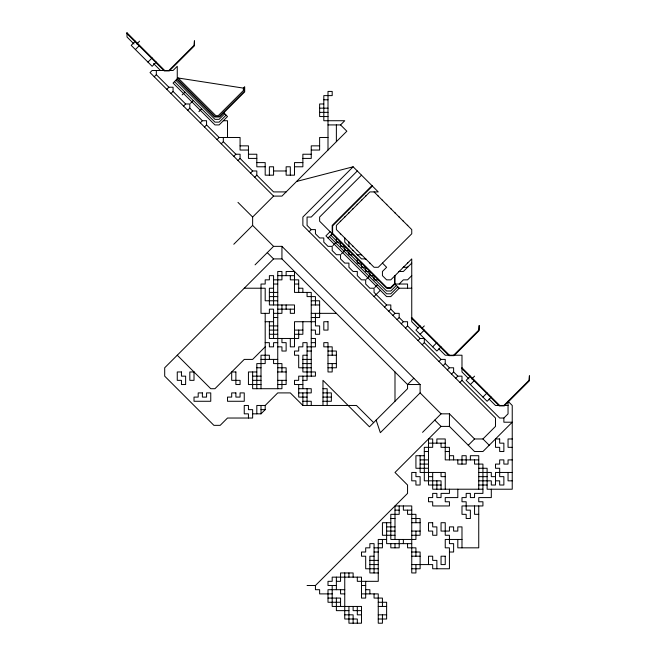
<?xml version="1.0" encoding="UTF-8"?>
<svg xmlns="http://www.w3.org/2000/svg" width="656" height="656" viewBox="0 0 656 656"><rect width="100%" height="100%" fill="white"/><g stroke="black" fill="none" stroke-linecap="round" stroke-linejoin="round"><path stroke-width="0.98" d="M164.697 70.487L127.01 32.8L126.575 33.235L164.262 70.922L169.322 70.922L194.447 45.797L194.447 40.738L194.012 45.362L168.887 70.487M135.39 41.172L131.2 45.362L152.135 66.297L156.325 62.107M136.784 43.968L139.572 41.172M135.39 49.553L139.572 45.362M147.953 62.107L152.135 57.925M154.234 76.768L156.325 74.669L156.325 70.487M166.788 89.331L168.887 87.232L173.069 87.232L173.069 91.422L185.632 103.984L189.822 103.984L189.822 108.166L202.384 120.729L206.566 120.729L206.566 124.919L219.129 137.481L240.071 137.481L240.071 150.044L248.444 150.044M176.825 79.294L214.512 116.981L219.571 116.981L244.688 91.856L244.688 86.797L243.384 88.109L178.129 77.99L173.069 83.05L214.947 124.919L219.129 124.919L227.509 116.547L223.319 112.356M170.978 93.513L173.069 91.422M182.147 94.907L184.935 92.119M183.541 106.075L185.632 103.984M190.519 103.287L193.307 100.491M187.731 110.265L189.822 108.166M198.891 111.659L201.687 108.871M200.293 122.828L202.384 120.729M204.475 127.01L206.566 124.919M224.713 113.75L219.129 119.335L214.947 119.335L175.865 80.253M226.107 115.153L219.129 122.131L214.947 122.131L174.471 81.647M217.038 139.572L219.129 137.481M221.228 143.762L223.319 141.671L223.319 137.481M233.79 156.325L235.881 154.234L240.071 154.234L240.071 158.416L252.634 170.978L256.816 170.978L256.816 175.168L273.568 191.913L286.131 191.913M237.972 160.507L240.071 158.416M250.535 173.069L252.634 170.978M254.725 177.259L256.816 175.168M328 124.919L340.562 124.919L344.753 120.729L323.81 120.729L323.81 95.612L332.19 95.612L332.19 91.422L328 91.422L328 150.044M376.15 420.119L380.341 432.681L420.119 392.903L420.119 384.531L281.941 246.353L273.568 246.353L252.634 225.41L252.634 217.038L273.568 196.103L281.941 196.103L346.844 131.2L340.562 124.919M233.79 244.253L252.634 225.41M255.061 264.852L273.568 246.353M374.068 191.913L411.747 229.6L411.747 233.79L378.25 267.287L374.059 267.287L336.372 229.6L336.372 225.41L369.877 191.913L378.241 191.913L353.125 166.788L302.875 217.038L302.875 225.41L495.493 418.028L495.493 426.4L482.931 438.962L474.55 438.962L449.434 413.838L441.053 413.838L420.119 392.903M357.307 170.978L311.247 217.038L307.065 217.038L307.065 225.41L311.247 229.6L315.438 229.6L315.438 233.79L319.628 237.972L323.81 237.972L323.81 242.162L328 246.353L332.19 246.353L332.19 250.535L336.372 254.725L340.562 254.725L340.562 258.907L344.753 263.097L348.935 263.097L348.935 267.287L353.125 271.469L357.307 271.469L357.307 275.659L361.497 279.85L365.687 279.85L365.687 284.032L369.869 288.222L374.059 288.222L374.059 292.412L386.622 304.966L390.812 304.966L390.812 309.156L394.994 313.347L399.184 313.347L399.184 317.529L403.366 321.719L407.556 321.719L407.556 325.909L420.119 338.471L424.309 338.471L424.309 342.653L441.053 359.406L445.244 359.406L445.244 363.588L449.434 367.778L453.616 367.778L453.616 371.968L457.806 376.15L461.988 376.15L461.988 380.341L499.675 418.028L503.865 418.028L508.047 413.838L508.047 401.275L512.238 405.465L512.238 489.212L487.113 489.212L487.113 468.269L478.741 468.269M420.119 384.531L407.556 384.531L281.941 258.907L273.568 258.907L164.697 367.778L164.697 376.15L213.897 425.35L220.178 425.35L227.509 418.028L252.634 418.028L252.634 409.647L248.444 409.647L248.444 405.465L244.253 405.465L244.253 413.838L248.444 413.838L248.444 418.028M361.497 175.168L319.628 217.038L319.628 221.228L386.622 288.222L390.812 288.222L394.994 284.032L407.556 284.032L407.556 288.222M309.156 231.691L311.247 229.6M371.968 185.632L332.19 225.41L332.19 233.79L328 237.972M372.403 186.066L332.625 225.853L332.625 233.347L387.056 287.787L390.369 287.787L394.559 283.597L394.559 276.094M330.091 231.691L325.909 235.881L386.622 296.594L390.812 296.594L399.184 288.222L411.747 288.222M332.887 245.647L335.675 242.859M341.259 254.028L344.047 251.232M265.188 346.844L252.634 359.406L244.253 359.406L214.947 388.713L210.756 388.713L177.259 355.216M366.384 279.153L369.172 276.356M374.756 287.525L377.553 284.729M256.816 413.838L256.816 405.465L265.188 405.465L277.75 392.903L290.313 392.903L302.875 405.465L356.47 405.465L373.641 422.628M374.059 296.594L380.341 290.313M252.634 413.838L261.006 413.838L265.188 409.647L265.188 405.465M411.747 263.097L403.366 271.469L399.184 271.469M396.388 285.434L390.812 291.01L386.622 291.01L330.788 235.184M399.184 284.032L403.366 279.85L407.556 279.85L411.747 275.659M397.79 286.828L390.812 293.806L386.622 293.806L329.394 236.578M384.531 307.065L386.622 304.966M388.713 311.247L390.812 309.156M392.903 315.438L394.994 313.347M397.093 319.628L399.184 317.529M401.275 323.81L403.366 321.719M405.465 328L407.556 325.909M420.119 325.909L415.929 330.091L436.871 351.034L441.053 346.844M422.21 328L424.309 325.909M420.119 334.281L424.309 330.091M418.028 340.562L420.119 338.471M422.21 344.753L424.309 342.653M432.681 346.844L436.871 342.653M413.838 378.25L407.556 384.531L407.556 388.713L369.451 426.818L322.973 380.341L322.973 405.465M438.962 361.497L441.053 359.406M443.153 365.687L445.244 363.588M453.616 355.216L478.741 330.091L479.175 325.466L479.175 330.534L454.05 355.65L448.991 355.65L411.312 317.971L411.747 317.529L449.434 355.216M447.335 369.869L449.434 367.778M451.525 374.059L453.616 371.968M455.707 378.25L457.806 376.15M459.897 382.432L461.988 380.341M470.368 376.15L466.178 380.341L487.113 401.275L491.303 397.093M471.762 378.947L474.55 376.15M422.554 432.345L441.053 413.838M470.368 384.531L474.55 380.341M503.865 418.028L503.865 422.21L512.238 422.21L482.931 451.525L474.55 451.525L449.434 426.4L441.053 426.4L394.994 472.459L407.556 485.022L407.556 493.394L315.438 585.513L307.065 585.513M482.931 397.093L487.113 392.903M503.865 405.465L528.99 380.341L529.425 375.716L529.425 380.775L504.3 405.9L499.241 405.9L461.553 368.213L461.988 367.778L499.675 405.465M468.269 445.244L474.55 438.962M296.594 181.45L353.125 166.788M323.81 99.794L328 99.794M323.81 103.984L319.628 103.984L319.628 116.547L328 116.547M319.628 108.166L328 108.166M319.628 112.356L328 112.356M223.319 120.729L227.509 120.729L227.509 137.481M328 137.481L319.628 137.481L319.628 150.044L311.247 150.044M240.071 145.853L248.444 145.853L248.444 158.416L256.816 158.416M319.628 145.853L311.247 145.853L311.247 158.416L302.875 158.416M248.444 154.234L256.816 154.234L256.816 166.788L265.188 166.788M311.247 154.234L302.875 154.234L302.875 166.788L294.503 166.788M256.816 162.606L265.188 162.606L265.188 175.168L273.568 175.168L273.568 166.788L269.378 166.788L269.378 175.168M302.875 162.606L294.503 162.606L294.503 175.168L286.131 175.168L286.131 166.788L290.313 166.788L290.313 175.168M273.568 170.978L286.131 170.978M365.974 195.816L365.54 196.259M378.036 195.882L378.471 196.316M361.759 200.031L361.325 200.474M382.218 200.064L382.661 200.498M357.545 204.246L357.102 204.688M386.409 204.254L386.843 204.688M353.33 208.469L352.887 208.903M390.599 208.436L391.033 208.879M349.115 212.683L348.672 213.118M394.781 212.626L395.215 213.061M344.892 216.898L344.457 217.341M398.971 216.816L399.406 217.251M403.161 220.998L403.596 221.441M340.677 221.113L340.243 221.556M407.343 225.188L407.778 225.623M340.677 234.036L340.243 233.593M344.892 238.251L344.457 237.816M349.156 242.384L348.721 241.941M349.156 246.566L348.721 246.131M353.338 246.566L352.903 246.131M353.338 250.756L352.903 250.321M357.528 250.756L357.094 250.321M353.125 254.725L348.935 254.725L348.935 250.535L344.753 250.535L344.753 246.353L340.562 246.353L340.562 242.162L336.372 242.162L336.372 237.972M357.307 254.725L361.497 254.725M357.528 254.938L357.094 254.503M361.718 254.938L361.284 254.503M365.687 258.907L361.497 258.907L344.753 242.162L344.753 237.972M365.974 259.202L365.54 258.767M407.294 263.359L407.819 262.835M370.197 263.417L369.754 262.982M403.366 267.287L407.556 267.287M403.112 267.55L403.629 267.025M407.294 267.55L407.819 267.025M398.922 271.732L399.447 271.207M277.75 275.659L294.503 275.659M394.732 275.922L395.256 275.397M273.568 279.85L281.941 279.85L281.941 271.469L277.75 271.469L277.75 388.713M378.25 279.85L374.059 279.85L374.059 275.659L369.869 275.659L369.869 271.469L365.687 271.469L365.687 267.287L361.497 267.287L361.497 263.097L357.307 263.097L357.307 258.907M273.568 284.032L277.75 284.032M294.503 284.032L298.693 284.032M244.253 288.222L265.188 288.222L265.188 300.784L277.75 300.784M273.568 288.222L269.378 288.222L269.378 304.966L294.503 304.966L294.503 313.347L290.313 313.347L290.313 309.156M298.693 288.222L302.875 288.222L302.875 292.412M269.378 292.412L277.75 292.412M269.378 296.594L277.75 296.594M311.247 300.784L319.628 300.784L319.628 317.529L311.247 317.529M311.247 304.966L319.628 304.966M277.75 309.156L294.503 309.156M273.568 313.347L281.941 313.347L281.941 304.966M311.247 313.347L336.372 313.347M273.568 317.529L277.75 317.529M265.188 321.719L273.568 321.719M315.438 321.719L294.503 321.719L294.503 346.844L290.313 346.844L290.313 338.471M269.378 325.909L277.75 325.909M269.378 330.091L277.75 330.091M294.503 330.091L302.875 330.091M311.247 330.091L315.438 330.091L315.438 334.281L319.628 334.281L319.628 325.909L315.438 325.909L315.438 313.347M269.378 334.281L277.75 334.281M294.503 334.281L302.875 334.281L302.875 321.719M311.247 338.471L315.438 338.471L315.438 346.844L307.065 346.844M265.188 342.653L269.378 342.653L269.378 346.844L273.568 346.844L273.568 342.653L277.75 342.653M311.247 342.653L315.438 342.653M277.75 346.844L281.941 346.844L281.941 351.034L286.131 351.034L286.131 342.653L281.941 342.653L281.941 338.471M307.065 351.034L311.247 351.034M328 351.034L336.372 351.034L336.372 367.778L328 367.778M307.065 355.216L302.875 355.216L302.875 371.968L315.438 371.968L315.438 376.15L298.693 376.15L298.693 380.341L294.503 380.341L294.503 384.531L302.875 384.531M328 355.216L336.372 355.216M261.006 359.406L277.75 359.406M302.875 359.406L311.247 359.406M302.875 363.588L311.247 363.588M328 363.588L336.372 363.588M256.816 367.778L261.006 367.778M277.75 367.778L286.131 367.778L286.131 384.531L277.75 384.531M311.247 367.778L298.693 367.778L298.693 355.216L294.503 355.216L294.503 351.034L298.693 351.034L298.693 346.844L302.875 346.844L302.875 342.653L307.065 342.653L307.065 380.341L302.875 380.341M256.816 371.968L248.444 371.968L248.444 384.531L261.006 384.531M277.75 371.968L286.131 371.968M252.634 376.15L261.006 376.15M252.634 380.341L261.006 380.341M277.75 380.341L286.131 380.341M298.693 388.713L311.247 388.713L311.247 392.903L298.693 392.903M322.973 388.713L327.164 388.713L327.164 405.465M322.973 392.903L331.354 392.903L331.354 401.275L322.973 401.275M307.065 397.093L298.693 397.093L298.693 384.531M322.973 397.093L331.354 397.093M302.875 401.275L311.247 401.275L311.247 405.465M508.047 405.465L495.493 405.465L489.073 399.053M261.006 409.647L265.188 409.647M512.238 438.962L508.047 438.962L508.047 447.335L512.238 447.335M428.491 443.153L445.244 443.153M424.309 451.525L428.491 451.525M445.244 451.525L449.434 451.525M424.309 455.707L415.929 455.707L415.929 468.269L428.491 468.269M449.434 455.707L453.616 455.707L453.616 459.897M420.119 459.897L428.491 459.897M478.741 459.897L445.244 459.897L445.244 438.962L436.871 438.962L436.871 443.153M512.238 459.897L508.047 459.897L508.047 464.087L503.865 464.087L503.865 459.897L499.675 459.897L499.675 464.087L495.493 464.087L495.493 468.269L499.675 468.269L499.675 476.65L503.865 476.65L503.865 485.022L499.675 485.022L499.675 480.832L495.493 480.832M420.119 464.087L428.491 464.087M478.741 472.459L491.303 472.459L491.303 476.65L495.493 476.65M512.238 472.459L495.493 472.459L495.493 485.022L491.303 485.022L491.303 480.832L478.741 480.832M428.491 476.65L432.681 476.65M445.244 476.65L441.053 476.65L441.053 472.459M478.741 476.65L487.113 476.65M512.238 480.832L508.047 480.832L508.047 472.459M441.053 485.022L428.491 485.022L428.491 438.962L432.681 438.962L432.681 447.335L424.309 447.335L424.309 480.832L441.053 480.832L441.053 489.212M478.741 485.022L487.113 485.022M482.931 489.212L432.681 489.212L432.681 472.459M394.994 510.147L399.184 510.147M411.747 510.147L403.366 510.147L403.366 505.956M478.741 514.329L474.55 514.329L474.55 505.956M390.812 518.519L394.994 518.519M411.747 518.519L420.119 518.519L420.119 535.271L411.747 535.271M390.812 522.709L382.432 522.709L382.432 535.271L394.994 535.271M411.747 522.709L420.119 522.709M386.622 526.891L394.994 526.891M386.622 531.081L394.994 531.081M411.747 531.081L420.119 531.081M386.622 539.453L378.25 539.453L378.25 581.331L357.307 581.331L357.307 577.141M461.988 539.453L445.244 539.453L445.244 547.834L449.434 547.834L449.434 568.768L432.681 568.768L432.681 564.578L411.747 564.578M378.25 543.644L382.432 543.644M411.747 543.644L386.622 543.644L386.622 522.709M374.059 547.834L382.432 547.834L382.432 539.453M374.059 552.016L378.25 552.016M411.747 552.016L420.119 552.016L420.119 568.768L411.747 568.768M449.434 552.016L453.616 552.016L453.616 543.644L449.434 543.644L449.434 535.271L445.244 535.271L445.244 522.709L441.053 522.709L441.053 531.081L449.434 531.081L449.434 526.891L453.616 526.891L453.616 531.081L457.806 531.081L457.806 526.891L461.988 526.891L461.988 547.834M374.059 556.206L369.869 556.206L369.869 572.95L378.25 572.95M411.747 556.206L420.119 556.206M369.869 560.388L378.25 560.388M369.869 564.578L378.25 564.578M378.25 568.768L365.687 568.768L365.687 556.206L361.497 556.206L361.497 552.016L365.687 552.016L365.687 547.834L369.869 547.834L369.869 543.644L374.059 543.644L374.059 572.95M336.372 581.331L340.562 581.331L340.562 572.95L353.125 572.95L353.125 577.141M336.372 585.513L328 585.513L328 581.331L332.19 581.331L332.19 577.141L361.497 577.141L361.497 598.075L365.687 598.075L365.687 581.331M361.497 585.513L365.687 585.513M344.753 589.703L328 589.703L328 602.265L340.562 602.265M365.687 589.703L369.869 589.703L369.869 593.893M332.19 593.893L319.628 593.893L319.628 589.703L315.438 589.703L315.438 585.513M344.753 593.893L340.562 593.893L340.562 589.703M361.497 593.893L378.25 593.893L378.25 623.2L382.432 623.2L382.432 614.828M328 598.075L340.562 598.075L340.562 606.447M378.25 602.265L386.622 602.265L386.622 619.01L378.25 619.01M378.25 606.447L386.622 606.447M348.935 610.638L336.372 610.638L336.372 598.075M361.497 610.638L353.125 610.638L353.125 606.447M344.753 614.828L353.125 614.828L353.125 623.2M361.497 614.828L357.307 614.828L357.307 606.447M378.25 614.828L386.622 614.828M382.432 263.097L386.622 267.287L382.432 271.469L382.432 275.659L386.622 279.85L390.812 279.85L411.747 258.907L411.747 321.719L418.159 328.131M399.184 288.222L394.994 284.032L394.994 275.659M178.129 77.99L215.816 115.669L218.259 115.669L243.384 90.553L243.384 88.109M133.988 43.968L127.01 36.99L127.01 32.8M153.529 63.509L160.507 70.487M438.831 348.803L445.244 355.216L461.988 355.216L461.988 371.968L468.966 378.947M156.325 74.669L168.887 87.232M223.319 141.671L235.881 154.234M273.568 196.103L150.044 72.578L152.135 70.487L173.069 70.487L177.259 66.297L177.259 78.859L214.947 116.547L219.129 116.547L244.253 91.422L244.253 87.232M482.931 438.962L489.212 445.244M237.972 202.384L252.634 217.038M267.287 252.634L273.568 258.907M434.772 420.119L441.053 426.4M491.303 489.212L491.303 497.584L478.741 497.584L478.741 501.766L482.931 501.766L482.931 505.956L461.988 505.956L461.988 514.329L466.178 514.329L466.178 518.519L470.368 518.519L470.368 510.147L466.178 510.147L466.178 501.766L461.988 501.766L461.988 497.584L466.178 497.584L466.178 493.394L470.368 493.394L470.368 497.584L474.55 497.584L474.55 493.394L482.931 493.394L482.931 464.087L474.55 464.087L474.55 459.897M478.741 489.212L478.741 455.707L470.368 455.707L470.368 459.897M478.741 505.956L478.741 547.834L457.806 547.834L457.806 539.453M461.988 464.087L461.988 455.707L466.178 455.707L466.178 464.087L457.806 464.087L457.806 459.897M457.806 489.212L457.806 497.584L445.244 497.584L445.244 501.766L449.434 501.766L449.434 505.956L432.681 505.956L432.681 501.766L428.491 501.766L428.491 497.584L432.681 497.584L432.681 493.394L436.871 493.394L436.871 497.584L441.053 497.584L441.053 493.394L449.434 493.394L449.434 489.212M449.434 413.838L449.434 426.4M449.434 459.897L449.434 447.335L441.053 447.335L441.053 443.153M445.244 489.212L445.244 472.459L420.119 472.459L420.119 455.707M436.871 480.832L436.871 489.212M436.871 568.768L436.871 560.388L432.681 560.388L432.681 556.206L428.491 556.206L428.491 564.578M415.929 522.709L415.929 514.329L407.556 514.329L407.556 510.147M415.929 531.081L415.929 539.453L390.812 539.453L390.812 514.329L399.184 514.329L399.184 505.956M415.929 556.206L415.929 547.834L407.556 547.834L407.556 543.644M415.929 564.578L415.929 572.95L411.747 572.95L411.747 505.956L394.994 505.956L394.994 539.453M403.366 539.453L403.366 543.644M399.184 539.453L399.184 547.834L390.812 547.834L390.812 543.644M394.994 371.968L394.994 401.275M394.994 543.644L394.994 547.834M382.432 606.447L382.432 598.075L374.059 598.075L374.059 593.893M357.307 623.2L357.307 619.01L344.753 619.01L344.753 572.95M348.935 242.162L348.935 246.353M348.935 572.95L348.935 577.141M348.935 606.447L348.935 623.2L361.497 623.2L361.497 606.447L332.19 606.447L332.19 585.513M336.372 124.919L336.372 141.671M336.372 577.141L336.372 589.703M332.19 355.216L332.19 346.844L323.81 346.844L323.81 342.653L328 342.653L328 371.968L332.19 371.968L332.19 363.588M315.438 304.966L315.438 296.594L307.065 296.594L307.065 292.412M311.247 376.15L311.247 292.412L294.503 292.412L294.503 271.469L286.131 271.469L286.131 275.659M307.065 388.713L307.065 405.465M302.875 376.15L302.875 388.713M302.875 392.903L302.875 405.465M298.693 292.412L298.693 279.85L290.313 279.85L290.313 275.659M298.693 330.091L298.693 338.471L269.378 338.471L269.378 321.719M286.131 304.966L286.131 309.156M281.941 246.353L281.941 258.907M281.941 371.968L281.941 363.588L273.568 363.588L273.568 359.406M281.941 380.341L281.941 388.713L252.634 388.713L252.634 371.968M273.568 304.966L273.568 275.659L269.378 275.659L269.378 279.85L265.188 279.85L265.188 284.032L261.006 284.032L261.006 313.347L269.378 313.347L269.378 309.156L273.568 309.156L273.568 338.471M269.378 359.406L269.378 355.216L261.006 355.216L261.006 388.713M265.188 313.347L265.188 363.588L256.816 363.588L256.816 388.713M261.006 405.465L261.006 413.838M328 321.719L323.81 321.719L323.81 330.091L328 330.091L328 321.719M181.45 371.968L177.259 371.968L177.259 380.341L181.45 380.341L181.45 384.531L185.632 384.531L185.632 376.15L181.45 376.15L181.45 371.968M194.012 371.968L189.822 371.968L189.822 380.341L194.012 380.341L194.012 371.968M235.881 371.968L231.691 371.968L231.691 380.341L240.071 380.341L240.071 384.531L235.881 384.531L235.881 371.968M202.384 392.903L198.194 392.903L198.194 397.093L194.012 397.093L194.012 401.275L210.756 401.275L210.756 392.903L206.566 392.903L206.566 397.093L202.384 397.093L202.384 392.903M235.881 392.903L231.691 392.903L231.691 397.093L227.509 397.093L227.509 401.275L244.253 401.275L244.253 392.903L240.071 392.903L240.071 397.093L235.881 397.093L235.881 392.903M499.675 438.962L495.493 438.962L495.493 447.335L499.675 447.335L499.675 451.525L503.865 451.525L503.865 443.153L499.675 443.153L499.675 438.962M415.929 472.459L411.747 472.459L411.747 480.832L415.929 480.832L415.929 485.022L420.119 485.022L420.119 476.65L415.929 476.65L415.929 472.459M432.681 522.709L428.491 522.709L428.491 531.081L432.681 531.081L432.681 535.271L436.871 535.271L436.871 526.891L432.681 526.891L432.681 522.709M445.244 556.206L441.053 556.206L441.053 564.578L445.244 564.578L445.244 556.206"/></g></svg>
